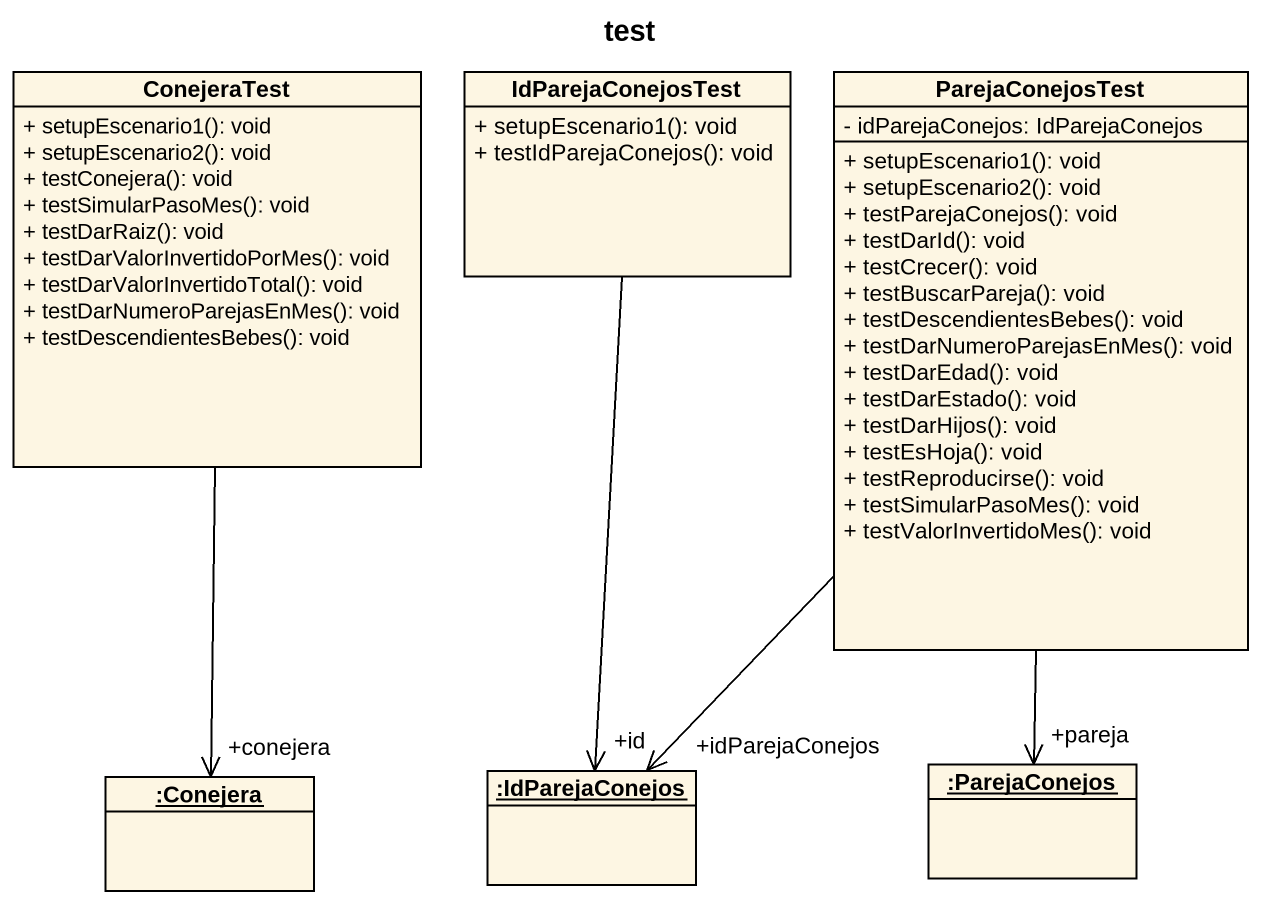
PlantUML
@startuml
title test
hide circle
hide empty members
skinparam classAttributeIconSize 0
class ConejeraTest {
  + setupEscenario1(): void
  + setupEscenario2(): void
  + testConejera(): void
  + testSimularPasoMes(): void
  + testDarRaiz(): void
  + testDarValorInvertidoPorMes(): void
  + testDarValorInvertidoTotal(): void
  + testDarNumeroParejasEnMes(): void
  + testDescendientesBebes(): void
}
class IdParejaConejosTest {
  + setupEscenario1(): void
  + testIdParejaConejos(): void
}
class ParejaConejosTest {
  - idParejaConejos: IdParejaConejos
  + setupEscenario1(): void
  + setupEscenario2(): void
  + testParejaConejos(): void
  + testDarId(): void
  + testCrecer(): void
  + testBuscarPareja(): void
  + testDescendientesBebes(): void
  + testDarNumeroParejasEnMes(): void
  + testDarEdad(): void
  + testDarEstado(): void
  + testDarHijos(): void
  + testEsHoja(): void
  + testReproducirse(): void
  + testSimularPasoMes(): void
  + testValorInvertidoMes(): void
}
object ":Conejera" as Conejera
object ":IdParejaConejos" as IdParejaConejos
object ":ParejaConejos" as ParejaConejos
ConejeraTest --> "+conejera" Conejera
IdParejaConejosTest --> "+id" IdParejaConejos
ParejaConejosTest --> "+idParejaConejos" IdParejaConejos
ParejaConejosTest --> "+pareja" ParejaConejos
@enduml
